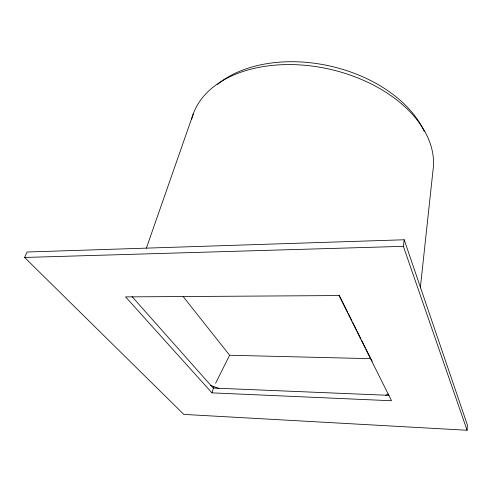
<?xml version="1.0" encoding="UTF-8"?>
<svg xmlns="http://www.w3.org/2000/svg" width="492" height="492" viewBox="0 0 492 492"><rect width="100%" height="100%" fill="white"/><g stroke="black" fill="none" stroke-linecap="round" stroke-linejoin="round"><path stroke-width="0.74" d="M467.08 430.266L467.4 425.033L404.203 239.77L27.06 252.009L24.6 257.457L183.811 414.405L467.08 430.266L403.372 246.344L404.203 239.77M420.334 287.838L432.978 170.521A123.424 80.03 12.7 0 0 327.272 68.671A123.424 80.03 12.7 0 0 191.683 119.119M211.96 392.862L125.577 296.897L339.068 295.563L391.515 400.752L211.96 392.862L213.891 386.687M146.37 248.165L193.215 114.021M215.601 383.268L229.616 355.255L370.74 358.668L372.272 361.294M24.6 257.457L403.372 246.344M389.08 395.34L213.208 388.053L132.084 296.645M183.098 296.492L229.616 355.255M339.117 295.182L347.623 312.248M348.299 313.613L352.038 321.122M352.721 322.488L356.46 329.997M357.143 331.362L360.882 338.871M361.558 340.236L365.304 347.746M365.98 349.111L370.74 358.668M388.422 394A145.866 63.849 12.7 0 1 385.783 395.279M218.952 388.446A145.866 63.849 12.7 0 1 210.453 385.316M217.587 84.372A118.541 77.625 12.7 0 1 330.464 66.143A118.541 77.625 12.7 0 1 424.184 131.321"/></g></svg>
